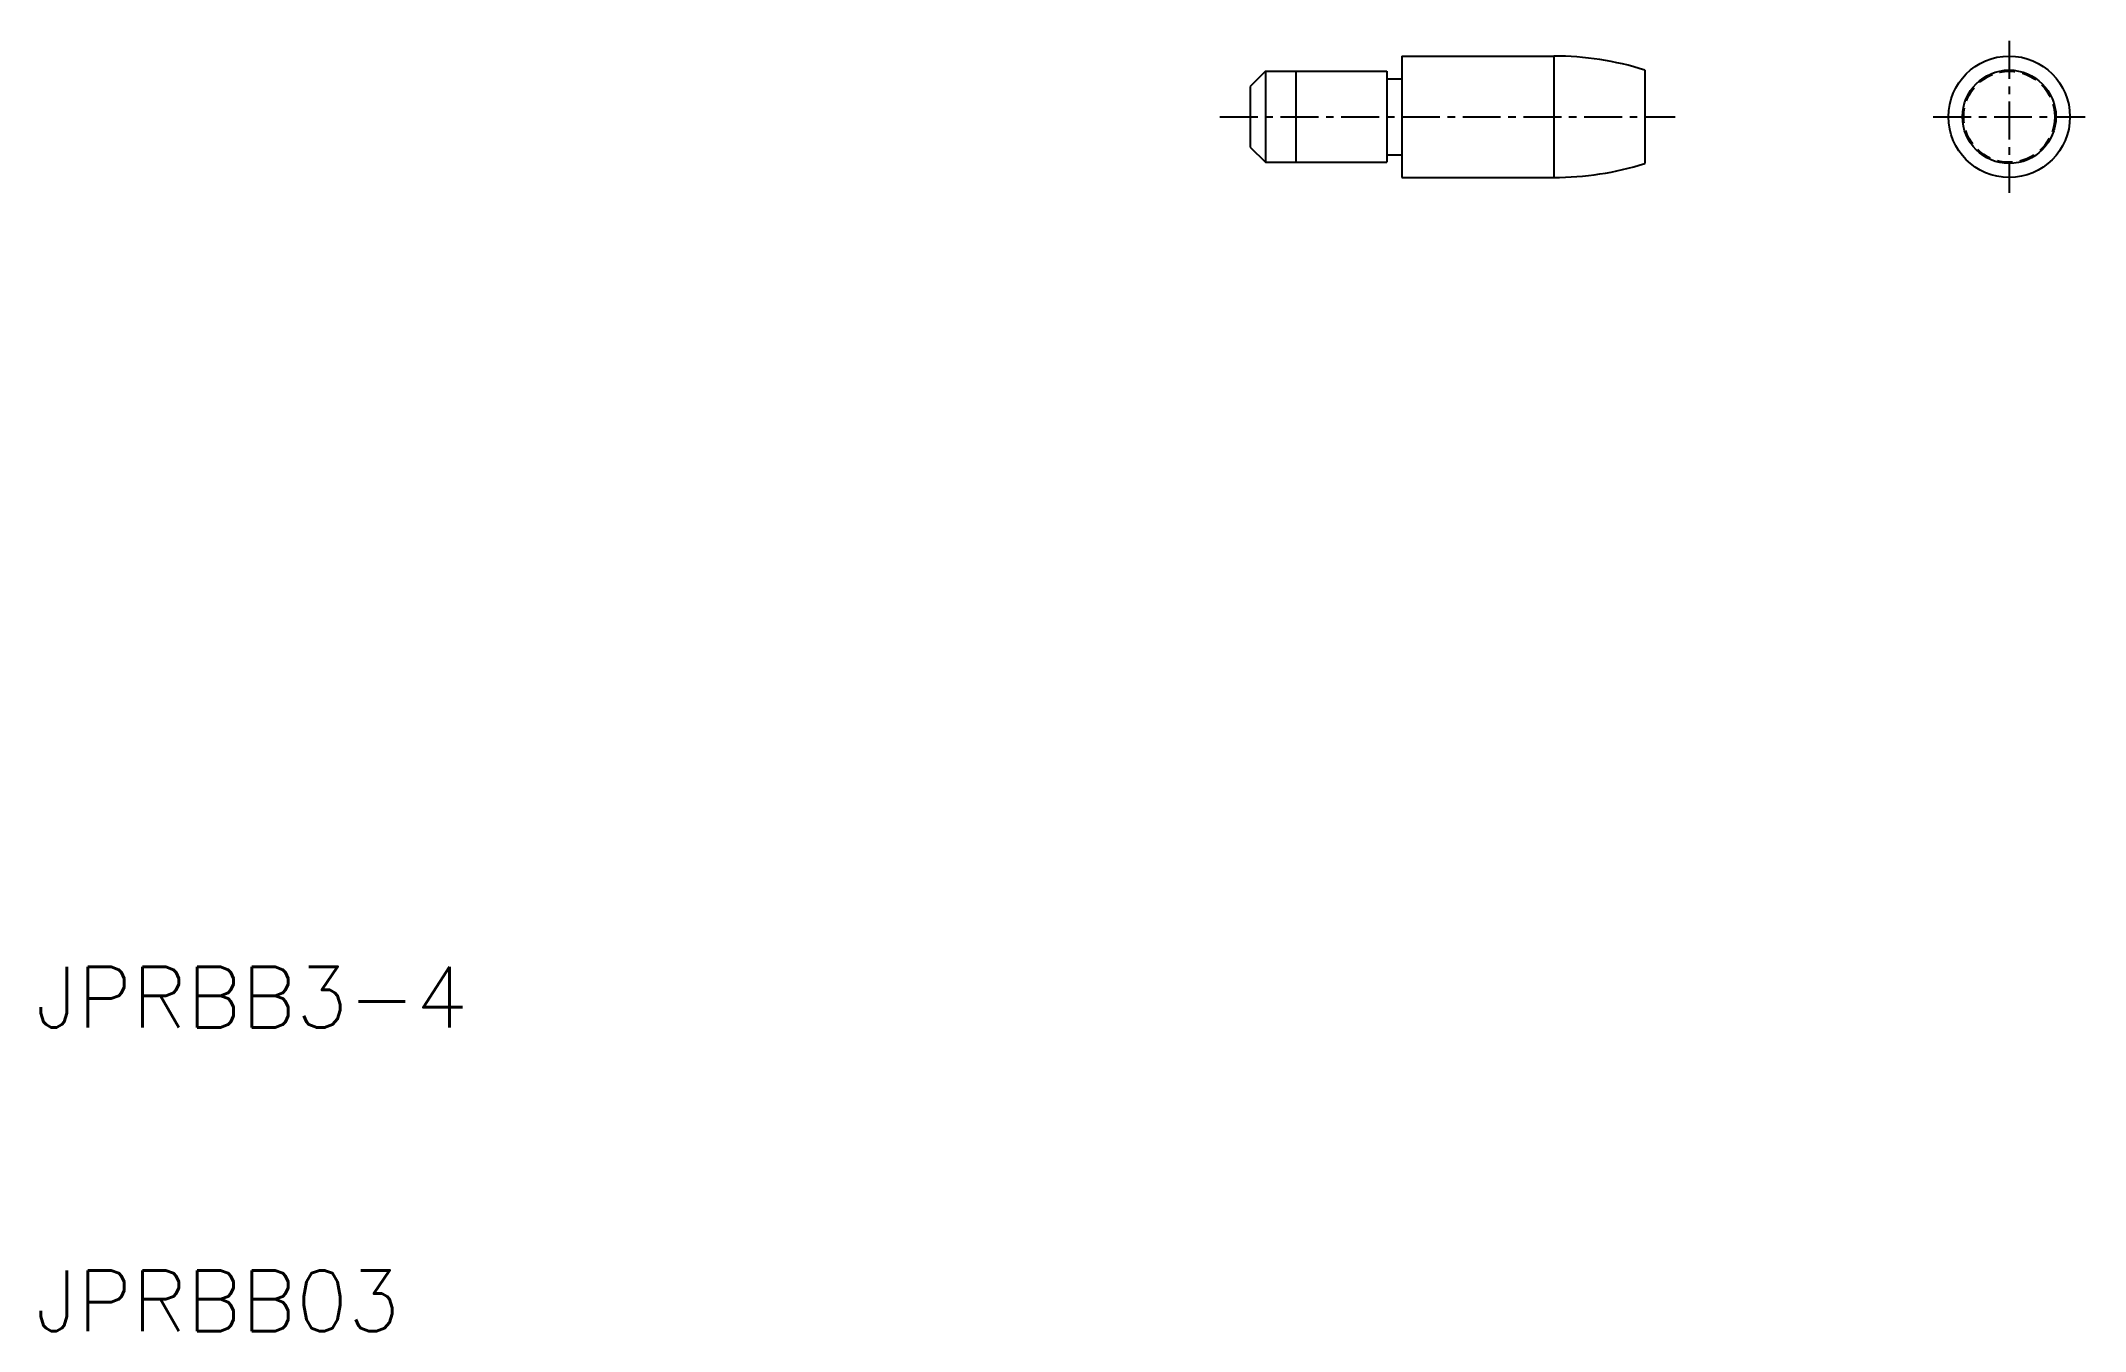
# Model space of a CAD drawing. Extents: x 10.2 to 77.5, y 10 to 52.5.
import ezdxf

# ---------------------------------------------------------------- set-up
doc = ezdxf.new("R2010")
doc.units = 0
doc.linetypes.add('CENTER', pattern=[2, 1.25, -0.25, 0.25, -0.25])
doc.linetypes.add('DASHED', pattern=[0.75, 0.5, -0.25])
doc.layers.get('0').update_dxf_attribs({"linetype": 'CONTINUOUS'})
doc.layers.add('CENTER', color=1, linetype='CENTER')
doc.styles.get("Standard").update_dxf_attribs({"font": 'txt.shx'})

msp = doc.modelspace()

# ---------------------------------------------------------------- linework, layer by layer
at = {"color": 7, "linetype": 'CONTINUOUS'}
for p, q in [((55, 52), (60, 52)), ((55, 52), (55, 48)), ((60, 52), (60, 48)), ((50.5, 51.5), (50, 51)), ((50.5, 51.5), (54.5, 51.5)), ((50.5, 51.5), (50.5, 48.5)), ((51.5, 51.5), (51.5, 48.5)), ((54.5, 51.5), (54.5, 48.5)), ((54.5, 51.25), (55, 51.25)), ((63, 51.539), (63, 48.461)), ((50, 51), (50, 49)), ((50, 49), (50.5, 48.5)), ((50.5, 48.5), (54.5, 48.5)), ((54.5, 48.75), (55, 48.75)), ((55, 48), (60, 48))]:
    msp.add_line(p, q, dxfattribs=at)
for radius in [2, 1.539]:
    msp.add_circle((75, 50), radius, dxfattribs=at)
at = {"color": 3, "linetype": 'DASHED'}
msp.add_circle((75, 50), 1.5, dxfattribs=at)
at = {"color": 7, "linetype": 'CONTINUOUS'}
for centre, start, end in [((60, 42), 72.5424, 90), ((60, 58), 270, 287.4576)]:
    msp.add_arc(centre, 10, start, end, dxfattribs=at)
at = {"layer": 'CENTER', "color": 1, "linetype": 'CENTER'}
for p, q in [((75, 52.5), (75, 47.5)), ((49, 50), (64, 50)), ((72.5, 50), (77.5, 50))]:
    msp.add_line(p, q, dxfattribs=at)

# ---------------------------------------------------------------- texts
at = {"color": 7, "linetype": 'CONTINUOUS'}
for s, p in [('JPRBB3-4', (10, 20)), ('JPRBB03', (10, 10))]:
    msp.add_text(s, height=2, dxfattribs=at).set_placement(p)

doc.saveas('drawing.dxf')
